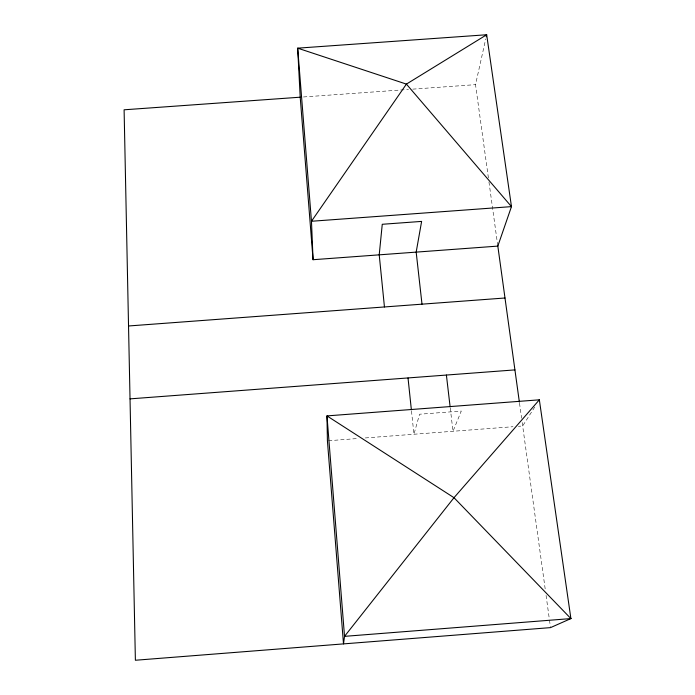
<?xml version="1.0" encoding="UTF-8"?>
<svg xmlns="http://www.w3.org/2000/svg" width="695" height="695" viewBox="0 0 695 695"><rect width="100%" height="100%" fill="white"/><g stroke="black" fill="none" stroke-linecap="round" stroke-linejoin="round"><path stroke-width="0.52" stroke-dasharray="3.48 2.61" d="M488.403 177.92L475.519 84.651L485.744 38.911M534.742 407.035L522.666 425.983L518.383 426.304M328.5 440.734L358.785 438.432M365.275 437.946L513.023 426.713M303.446 96.97L408.478 89.447M412.752 89.142L475.519 84.651M488.959 181.951L497.672 245.04M519.521 403.187L521.597 418.225M522.188 422.517L545.34 590.081M546.07 595.407L549.337 619.036M549.484 620.105L550.379 626.551M450.247 407.939L452.984 431.274L461.298 411.058L419.563 414.22L413.942 434.245L411.483 410.875"/><path stroke-width="1.04" d="M486.213 36.826L486.674 34.75L297.677 48.163L300.205 97.196L313.071 259.713L497.82 246.108L511.468 206.624L486.674 34.75L406.41 84.104L311.464 221.262L313.071 259.713M539.346 399.825L454 497.698L344.529 636.351L343.504 643.891L327.415 440.821L326.971 415.897L539.346 399.825L570.899 618.585L550.527 627.62L135.386 660.25L124.101 109.801L300.353 97.187M130.026 398.869L514.926 369.896M128.532 325.981L504.987 297.999M497.733 245.465L519.374 402.118M446.399 375.057L450.125 406.879M422.004 304.167L416.175 252.12L421.622 221.401L382.259 224.285L379.218 254.839L384.448 306.955M408.017 377.95L411.37 409.815M570.899 618.585L344.529 636.351L326.971 415.897L454 497.698L570.899 618.585M511.468 206.624L311.464 221.262L297.677 48.163L406.41 84.104L511.468 206.624"/></g></svg>
